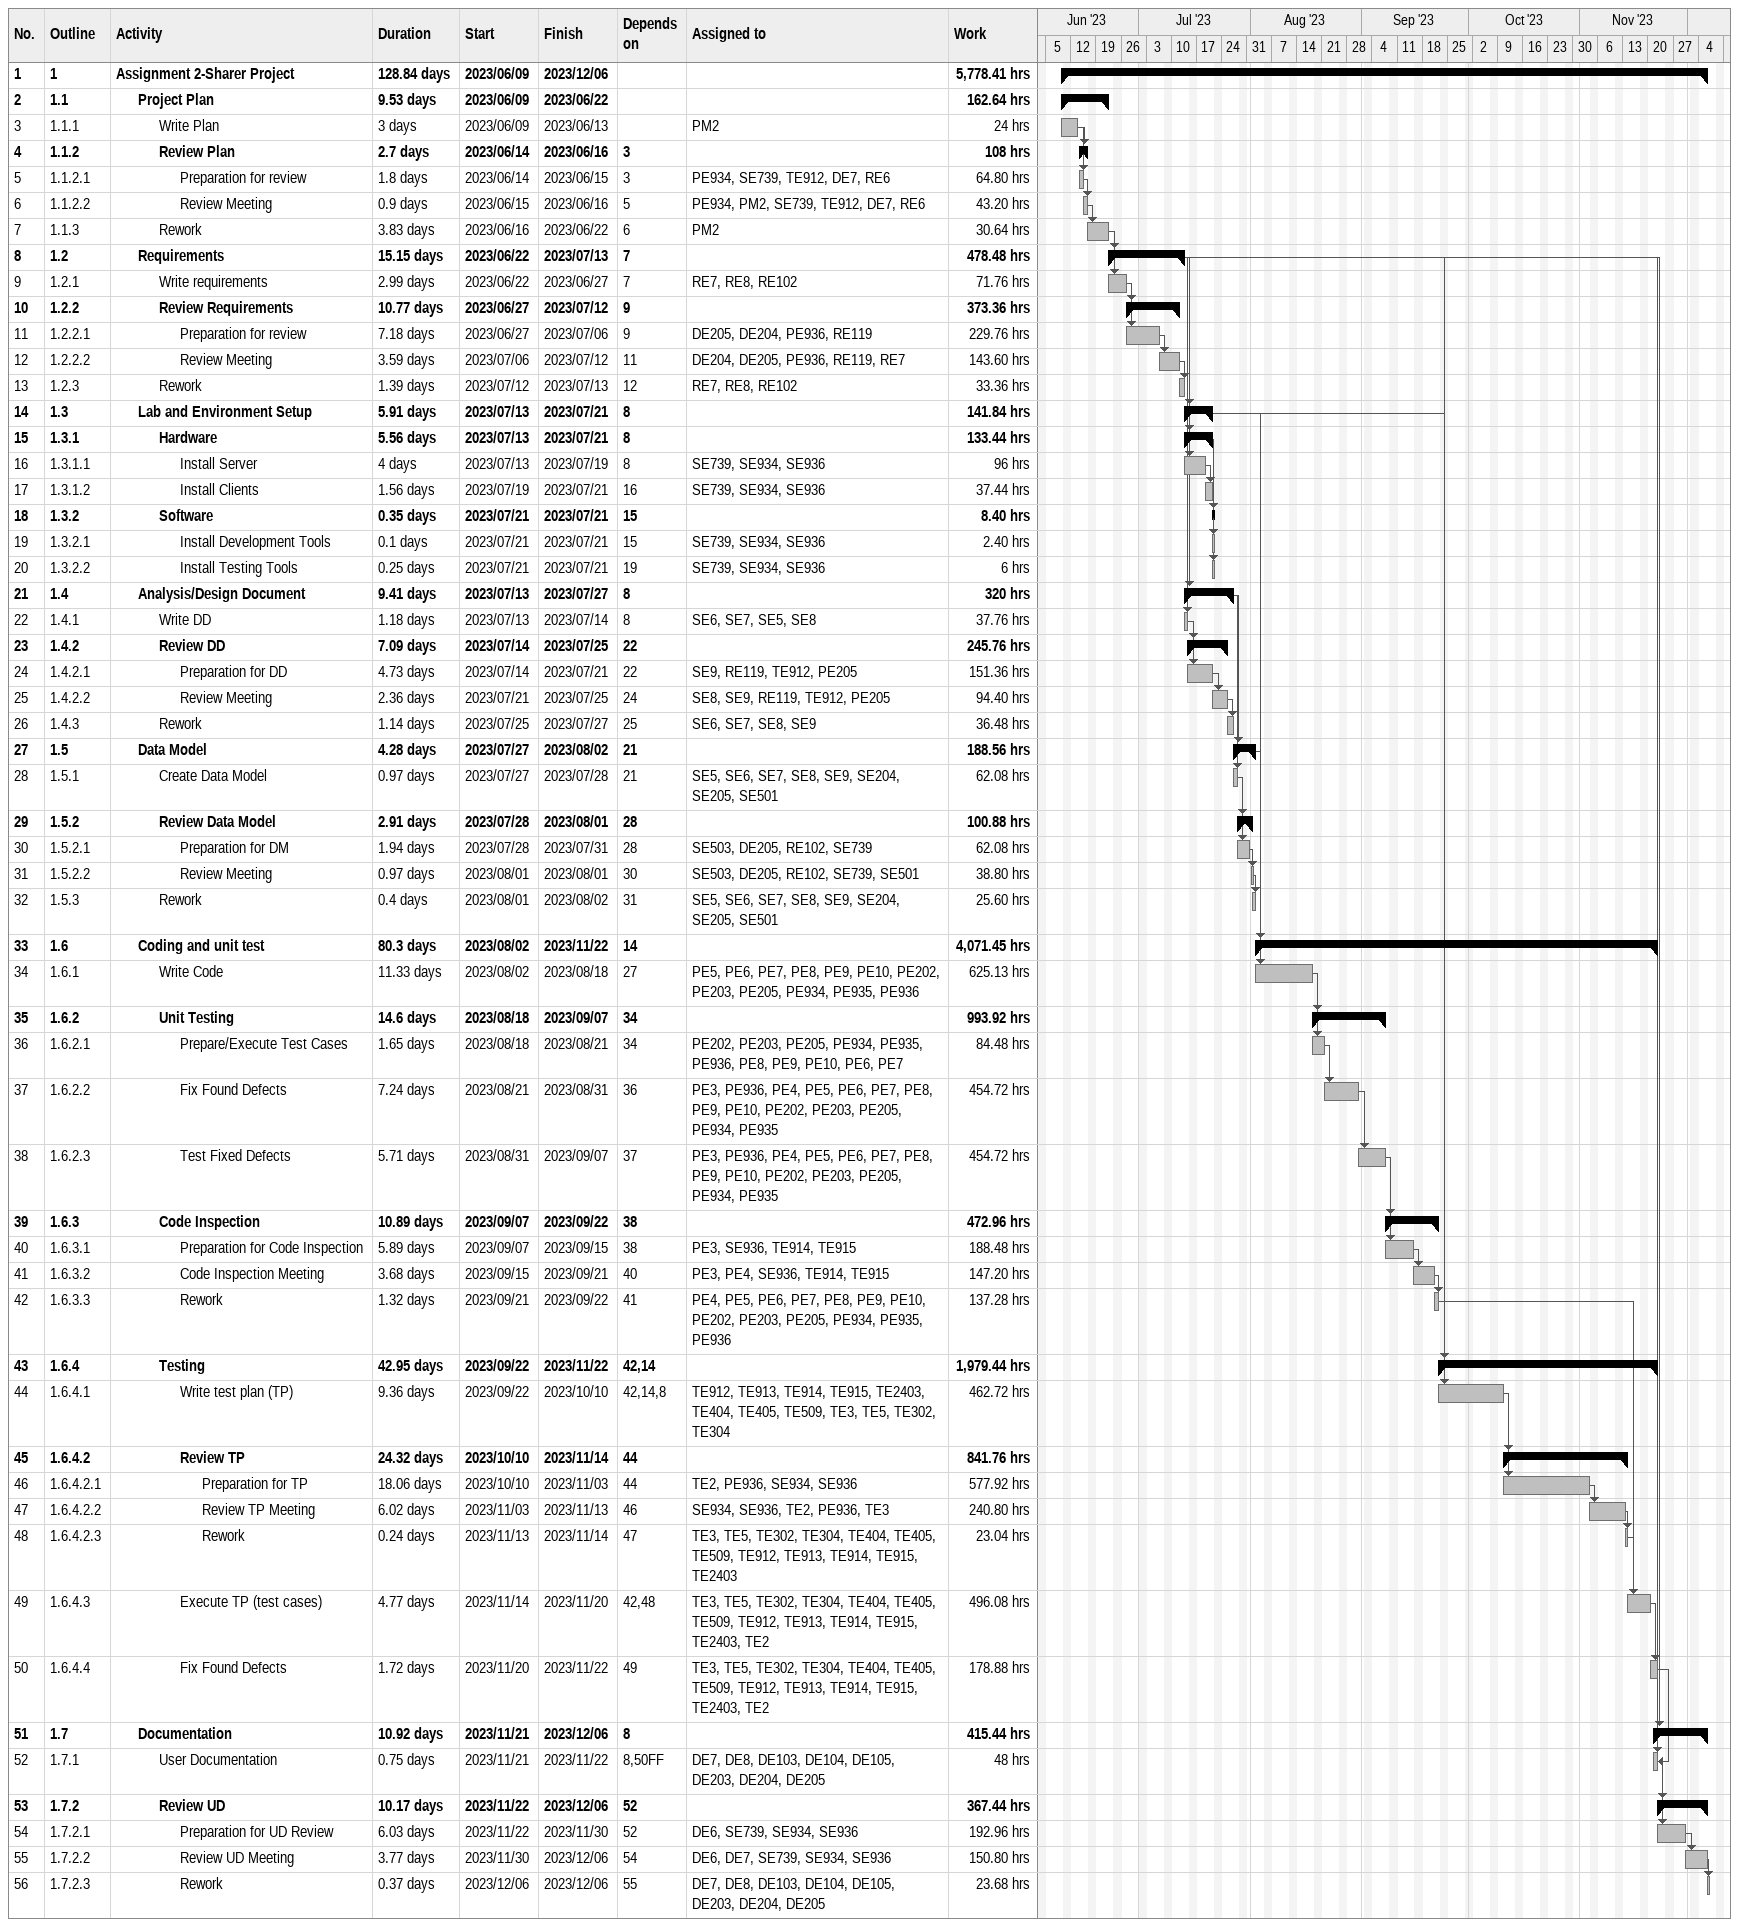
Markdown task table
| ID | WBS | Task | Duration | Start | Finish | Predecessors | Resources | Work (h) |
|---|---|---|---|---|---|---|---|---|
| 1 | 1 | **Assignment 2-Sharer Project** | 128.84d | 2023-06-09 | 2023-12-06 |  |  | 5778.41 |
| 2 | 1.1 | **Project Plan** | 9.53d | 2023-06-09 | 2023-06-22 |  |  | 162.64 |
| 3 | 1.1.1 | Write Plan | 3d | 2023-06-09 | 2023-06-13 |  | PM2 | 24 |
| 4 | 1.1.2 | **Review Plan** | 2.7d | 2023-06-14 | 2023-06-16 | 3 |  | 108 |
| 5 | 1.1.2.1 | Preparation for review | 1.8d | 2023-06-14 | 2023-06-15 | 3 | PE934, SE739, TE912, DE7, RE6 | 64.80 |
| 6 | 1.1.2.2 | Review Meeting | 0.9d | 2023-06-15 | 2023-06-16 | 5 | PE934, PM2, SE739, TE912, DE7, RE6 | 43.20 |
| 7 | 1.1.3 | Rework | 3.83d | 2023-06-16 | 2023-06-22 | 6 | PM2 | 30.64 |
| 8 | 1.2 | **Requirements** | 15.15d | 2023-06-22 | 2023-07-13 | 7 |  | 478.48 |
| 9 | 1.2.1 | Write requirements | 2.99d | 2023-06-22 | 2023-06-27 | 7 | RE7, RE8, RE102 | 71.76 |
| 10 | 1.2.2 | **Review Requirements** | 10.77d | 2023-06-27 | 2023-07-12 | 9 |  | 373.36 |
| 11 | 1.2.2.1 | Preparation for review | 7.18d | 2023-06-27 | 2023-07-06 | 9 | DE205, DE204, PE936, RE119 | 229.76 |
| 12 | 1.2.2.2 | Review Meeting | 3.59d | 2023-07-06 | 2023-07-12 | 11 | DE204, DE205, PE936, RE119, RE7 | 143.60 |
| 13 | 1.2.3 | Rework | 1.39d | 2023-07-12 | 2023-07-13 | 12 | RE7, RE8, RE102 | 33.36 |
| 14 | 1.3 | **Lab and Environment Setup** | 5.91d | 2023-07-13 | 2023-07-21 | 8 |  | 141.84 |
| 15 | 1.3.1 | **Hardware** | 5.56d | 2023-07-13 | 2023-07-21 | 8 |  | 133.44 |
| 16 | 1.3.1.1 | Install Server | 4d | 2023-07-13 | 2023-07-19 | 8 | SE739, SE934, SE936 | 96 |
| 17 | 1.3.1.2 | Install Clients | 1.56d | 2023-07-19 | 2023-07-21 | 16 | SE739, SE934, SE936 | 37.44 |
| 18 | 1.3.2 | **Software** | 0.35d | 2023-07-21 | 2023-07-21 | 15 |  | 8.40 |
| 19 | 1.3.2.1 | Install Development Tools | 0.1d | 2023-07-21 | 2023-07-21 | 15 | SE739, SE934, SE936 | 2.40 |
| 20 | 1.3.2.2 | Install Testing Tools | 0.25d | 2023-07-21 | 2023-07-21 | 19 | SE739, SE934, SE936 | 6 |
| 21 | 1.4 | **Analysis/Design Document** | 9.41d | 2023-07-13 | 2023-07-27 | 8 |  | 320 |
| 22 | 1.4.1 | Write DD | 1.18d | 2023-07-13 | 2023-07-14 | 8 | SE6, SE7, SE5, SE8 | 37.76 |
| 23 | 1.4.2 | **Review DD** | 7.09d | 2023-07-14 | 2023-07-25 | 22 |  | 245.76 |
| 24 | 1.4.2.1 | Preparation for DD | 4.73d | 2023-07-14 | 2023-07-21 | 22 | SE9, RE119, TE912, PE205 | 151.36 |
| 25 | 1.4.2.2 | Review Meeting | 2.36d | 2023-07-21 | 2023-07-25 | 24 | SE8, SE9, RE119, TE912, PE205 | 94.40 |
| 26 | 1.4.3 | Rework | 1.14d | 2023-07-25 | 2023-07-27 | 25 | SE6, SE7, SE8, SE9 | 36.48 |
| 27 | 1.5 | **Data Model** | 4.28d | 2023-07-27 | 2023-08-02 | 21 |  | 188.56 |
| 28 | 1.5.1 | Create Data Model | 0.97d | 2023-07-27 | 2023-07-28 | 21 | SE5, SE6, SE7, SE8, SE9, SE204, SE205, SE501 | 62.08 |
| 29 | 1.5.2 | **Review Data Model** | 2.91d | 2023-07-28 | 2023-08-01 | 28 |  | 100.88 |
| 30 | 1.5.2.1 | Preparation for DM | 1.94d | 2023-07-28 | 2023-07-31 | 28 | SE503, DE205, RE102, SE739 | 62.08 |
| 31 | 1.5.2.2 | Review Meeting | 0.97d | 2023-08-01 | 2023-08-01 | 30 | SE503, DE205, RE102, SE739, SE501 | 38.80 |
| 32 | 1.5.3 | Rework | 0.4d | 2023-08-01 | 2023-08-02 | 31 | SE5, SE6, SE7, SE8, SE9, SE204, SE205, SE501 | 25.60 |
| 33 | 1.6 | **Coding and unit test** | 80.3d | 2023-08-02 | 2023-11-22 | 14 |  | 4071.45 |
| 34 | 1.6.1 | Write Code | 11.33d | 2023-08-02 | 2023-08-18 | 27 | PE5, PE6, PE7, PE8, PE9, PE10, PE202, PE203, PE205, PE934, PE935, PE936 | 625.13 |
| 35 | 1.6.2 | **Unit Testing** | 14.6d | 2023-08-18 | 2023-09-07 | 34 |  | 993.92 |
| 36 | 1.6.2.1 | Prepare/Execute Test Cases | 1.65d | 2023-08-18 | 2023-08-21 | 34 | PE202, PE203, PE205, PE934, PE935, PE936, PE8, PE9, PE10, PE6, PE7 | 84.48 |
| 37 | 1.6.2.2 | Fix Found Defects | 7.24d | 2023-08-21 | 2023-08-31 | 36 | PE3, PE936, PE4, PE5, PE6, PE7, PE8, PE9, PE10, PE202, PE203, PE205, PE934, PE935 | 454.72 |
| 38 | 1.6.2.3 | Test Fixed Defects | 5.71d | 2023-08-31 | 2023-09-07 | 37 | PE3, PE936, PE4, PE5, PE6, PE7, PE8, PE9, PE10, PE202, PE203, PE205, PE934, PE935 | 454.72 |
| 39 | 1.6.3 | **Code Inspection** | 10.89d | 2023-09-07 | 2023-09-22 | 38 |  | 472.96 |
| 40 | 1.6.3.1 | Preparation for Code Inspection | 5.89d | 2023-09-07 | 2023-09-15 | 38 | PE3, SE936, TE914, TE915 | 188.48 |
| 41 | 1.6.3.2 | Code Inspection Meeting | 3.68d | 2023-09-15 | 2023-09-21 | 40 | PE3, PE4, SE936, TE914, TE915 | 147.20 |
| 42 | 1.6.3.3 | Rework | 1.32d | 2023-09-21 | 2023-09-22 | 41 | PE4, PE5, PE6, PE7, PE8, PE9, PE10, PE202, PE203, PE205, PE934, PE935, PE936 | 137.28 |
| 43 | 1.6.4 | **Testing** | 42.95d | 2023-09-22 | 2023-11-22 | 42, 14 |  | 1979.44 |
| 44 | 1.6.4.1 | Write test plan (TP) | 9.36d | 2023-09-22 | 2023-10-10 | 42, 14, 8 | TE912, TE913, TE914, TE915, TE2403, TE404, TE405, TE509, TE3, TE5, TE302, TE304 | 462.72 |
| 45 | 1.6.4.2 | **Review TP** | 24.32d | 2023-10-10 | 2023-11-14 | 44 |  | 841.76 |
| 46 | 1.6.4.2.1 | Preparation for TP | 18.06d | 2023-10-10 | 2023-11-03 | 44 | TE2, PE936, SE934, SE936 | 577.92 |
| 47 | 1.6.4.2.2 | Review TP Meeting | 6.02d | 2023-11-03 | 2023-11-13 | 46 | SE934, SE936, TE2, PE936, TE3 | 240.80 |
| 48 | 1.6.4.2.3 | Rework | 0.24d | 2023-11-13 | 2023-11-14 | 47 | TE3, TE5, TE302, TE304, TE404, TE405, TE509, TE912, TE913, TE914, TE915, TE2403 | 23.04 |
| 49 | 1.6.4.3 | Execute TP (test cases) | 4.77d | 2023-11-14 | 2023-11-20 | 42, 48 | TE3, TE5, TE302, TE304, TE404, TE405, TE509, TE912, TE913, TE914, TE915, TE2403, TE2 | 496.08 |
| 50 | 1.6.4.4 | Fix Found Defects | 1.72d | 2023-11-20 | 2023-11-22 | 49 | TE3, TE5, TE302, TE304, TE404, TE405, TE509, TE912, TE913, TE914, TE915, TE2403, TE2 | 178.88 |
| 51 | 1.7 | **Documentation** | 10.92d | 2023-11-21 | 2023-12-06 | 8 |  | 415.44 |
| 52 | 1.7.1 | User Documentation | 0.75d | 2023-11-21 | 2023-11-22 | 8, 50FF | DE7, DE8, DE103, DE104, DE105, DE203, DE204, DE205 | 48 |
| 53 | 1.7.2 | **Review UD** | 10.17d | 2023-11-22 | 2023-12-06 | 52 |  | 367.44 |
| 54 | 1.7.2.1 | Preparation for UD Review | 6.03d | 2023-11-22 | 2023-11-30 | 52 | DE6, SE739, SE934, SE936 | 192.96 |
| 55 | 1.7.2.2 | Review UD Meeting | 3.77d | 2023-11-30 | 2023-12-06 | 54 | DE6, DE7, SE739, SE934, SE936 | 150.80 |
| 56 | 1.7.2.3 | Rework | 0.37d | 2023-12-06 | 2023-12-06 | 55 | DE7, DE8, DE103, DE104, DE105, DE203, DE204, DE205 | 23.68 |
